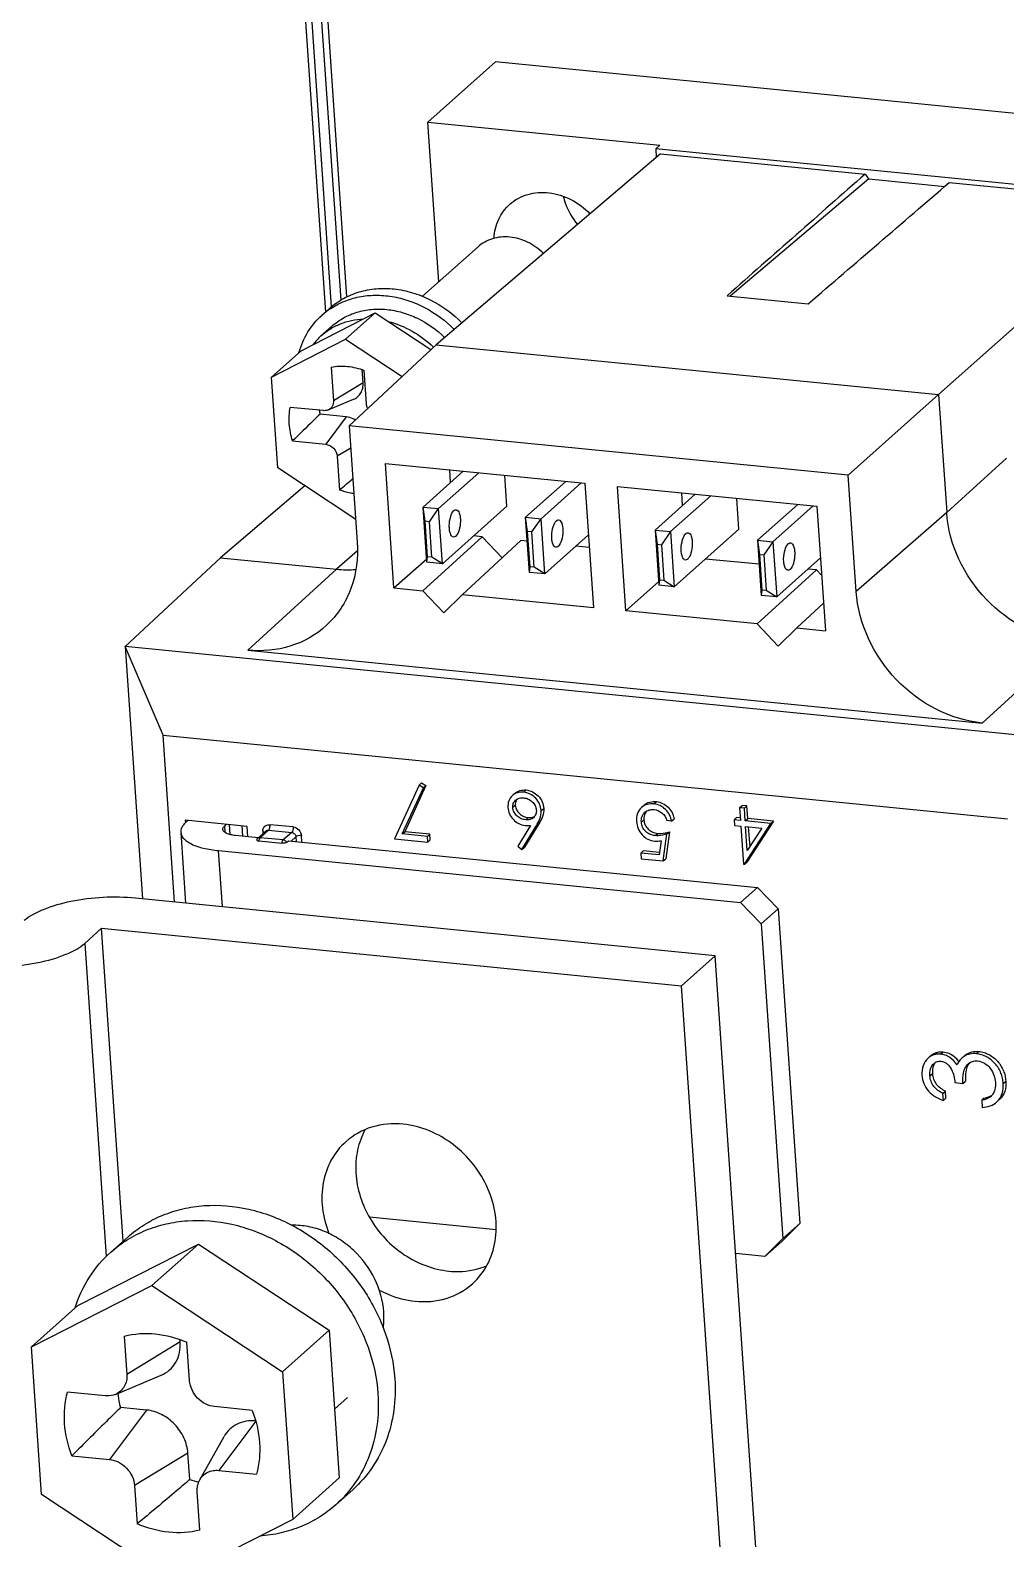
# Model space of a CAD drawing. Extents: x -425 to 6552, y -3049 to 3105.
# Drawn here: x -23.04 to -3.31, y -1747.84 to -1717.34 of the extents above; entities that cross this region are included whole.
import ezdxf

# ---------------------------------------------------------------- set-up
doc = ezdxf.new("R2010")
doc.units = 0
doc.layers.get('0').update_dxf_attribs({"linetype": 'CONTINUOUS'})

msp = doc.modelspace()

# ---------------------------------------------------------------- linework, layer by layer
at = {"color": 7, "linetype": 'CONTINUOUS'}
for p, q in [((-19.253, -1691.23), (-17.067, -1723.039)), ((-19.125, -1691.291), (-16.95, -1722.936)), ((-18.898, -1691.688), (-16.76, -1722.799)), ((-18.77, -1691.749), (-16.641, -1722.734)), ((-13.628, -1717.982), (-14.995, -1719.2)), ((5.919, -1719.92), (-13.628, -1717.982)), ((-14.995, -1719.2), (-10.304, -1719.665)), ((-14.773, -1722.426), (-14.995, -1719.2)), ((-10.304, -1719.665), (-10.389, -1719.741)), ((-10.294, -1719.84), (-14.831, -1723.701)), ((-0.225, -1720.749), (-10.389, -1719.741)), ((-10.389, -1719.741), (-10.377, -1719.911)), ((-10.294, -1719.84), (-6.152, -1720.251)), ((-6.077, -1720.348), (-4.543, -1720.5)), ((-4.449, -1720.42), (-0.307, -1720.83)), ((-0.307, -1720.83), (-4.666, -1724.708)), ((-15.105, -1722.721), (-13.982, -1721.721)), ((-8.944, -1722.709), (-7.302, -1722.872)), ((-17.563, -1723.821), (-16.062, -1723.058)), ((-17.136, -1723.101), (-16.983, -1722.964)), ((-16.66, -1723.591), (-16.062, -1723.058)), ((-16.062, -1723.058), (-14.937, -1723.8)), ((-17.159, -1723.522), (-16.937, -1723.324)), ((-18.161, -1724.354), (-16.66, -1723.591)), ((-16.66, -1723.591), (-15.519, -1724.344)), ((-14.831, -1723.701), (-16.586, -1725.34)), ((-14.831, -1723.701), (-4.666, -1724.708)), ((-18.161, -1724.354), (-17.563, -1723.821)), ((-16.954, -1724.151), (-16.907, -1724.832)), ((-16.307, -1724.468), (-16.326, -1724.203)), ((-16.238, -1724.898), (-16.285, -1724.218)), ((-18.035, -1726.19), (-18.161, -1724.354)), ((-16.307, -1724.468), (-16.907, -1724.832)), ((-17.015, -1725.019), (-16.5, -1724.803)), ((-6.493, -1726.34), (-4.666, -1724.708)), ((-4.666, -1724.708), (-4.502, -1727.094)), ((-17.11, -1725.032), (-17.779, -1724.966)), ((-16.648, -1725.156), (-17.178, -1725.104)), ((-16.648, -1725.156), (-17.063, -1725.712)), ((-6.493, -1726.34), (-16.586, -1725.34)), ((-16.586, -1725.34), (-16.425, -1727.689)), ((-17.733, -1725.646), (-17.063, -1725.712)), ((-16.555, -1725.79), (-16.83, -1725.956)), ((-16.83, -1725.956), (-16.783, -1726.637)), ((-15.855, -1726.102), (-11.82, -1726.502)), ((-15.682, -1728.616), (-15.855, -1726.102)), ((-3.294, -1725.992), (-4.502, -1727.094)), ((-16.456, -1727.232), (-18.035, -1726.19)), ((-15.093, -1726.983), (-14.28, -1726.258)), ((-14.78, -1727.014), (-13.967, -1726.289)), ((-14.536, -1726.487), (-14.554, -1726.231)), ((-13.397, -1726.962), (-13.439, -1726.342)), ((-6.332, -1728.689), (-6.493, -1726.34)), ((-17.485, -1726.553), (-19.194, -1728.007)), ((-13.021, -1727.189), (-12.208, -1726.464)), ((-12.708, -1727.22), (-11.895, -1726.495)), ((-11.82, -1726.502), (-11.647, -1729.016)), ((-11.164, -1726.567), (-7.129, -1726.967)), ((-10.991, -1729.081), (-11.164, -1726.567)), ((-9.588, -1726.723), (-10.402, -1727.448)), ((-9.276, -1726.754), (-10.089, -1727.479)), ((-9.845, -1726.952), (-9.862, -1726.696)), ((-15.093, -1726.983), (-14.78, -1727.014)), ((-15.016, -1728.096), (-15.093, -1726.983)), ((-15.052, -1727.269), (-15.093, -1726.983)), ((-14.965, -1727.278), (-14.78, -1727.014)), ((-14.704, -1728.127), (-14.78, -1727.014)), ((-13.397, -1726.962), (-14.704, -1728.127)), ((-8.705, -1727.427), (-8.748, -1726.807)), ((-7.516, -1726.929), (-8.33, -1727.654)), ((-7.204, -1726.96), (-8.017, -1727.685)), ((-7.129, -1726.967), (-6.956, -1729.481)), ((-14.965, -1727.278), (-15.052, -1727.269)), ((-15.003, -1727.985), (-15.052, -1727.269)), ((-14.915, -1727.994), (-14.965, -1727.278)), ((-13.021, -1727.189), (-12.708, -1727.22)), ((-12.944, -1728.302), (-13.021, -1727.189)), ((-12.98, -1727.475), (-13.021, -1727.189)), ((-12.893, -1727.483), (-12.708, -1727.22)), ((-12.632, -1728.333), (-12.708, -1727.22)), ((-4.502, -1727.094), (-6.332, -1728.689)), ((-13.898, -1727.584), (-15.102, -1728.673)), ((-14.3, -1728.753), (-13.116, -1727.661)), ((-13.898, -1727.584), (-14.074, -1727.566)), ((-13.898, -1727.584), (-13.491, -1728.008)), ((-12.987, -1727.674), (-13.116, -1727.661)), ((-12.893, -1727.483), (-12.98, -1727.475)), ((-12.931, -1728.19), (-12.98, -1727.475)), ((-12.844, -1728.199), (-12.893, -1727.483)), ((-11.748, -1727.545), (-12.632, -1728.333)), ((-10.402, -1727.448), (-10.089, -1727.479)), ((-10.402, -1727.448), (-10.325, -1728.561)), ((-10.402, -1727.448), (-10.36, -1727.734)), ((-10.089, -1727.479), (-10.273, -1727.743)), ((-10.089, -1727.479), (-10.012, -1728.592)), ((-10.012, -1728.592), (-8.705, -1727.427)), ((-8.33, -1727.654), (-8.017, -1727.685)), ((-8.33, -1727.654), (-8.253, -1728.767)), ((-8.33, -1727.654), (-8.288, -1727.94)), ((-16.419, -1727.866), (-16.848, -1728.239)), ((-11.731, -1727.799), (-12.002, -1727.772)), ((-10.36, -1727.734), (-10.273, -1727.743)), ((-10.36, -1727.734), (-10.311, -1728.45)), ((-10.273, -1727.743), (-10.224, -1728.459)), ((-8.288, -1727.94), (-8.201, -1727.948)), ((-8.288, -1727.94), (-8.239, -1728.655)), ((-8.017, -1727.685), (-8.201, -1727.948)), ((-8.201, -1727.948), (-8.152, -1728.664)), ((-8.017, -1727.685), (-7.94, -1728.798)), ((-19.194, -1728.007), (-21.117, -1729.802)), ((-19.194, -1728.007), (-16.848, -1728.239)), ((-16.848, -1728.239), (-18.64, -1729.875)), ((-15.682, -1728.616), (-15.021, -1728.025)), ((-15.016, -1728.096), (-15.003, -1727.985)), ((-14.704, -1728.127), (-15.016, -1728.096)), ((-14.915, -1727.994), (-15.003, -1727.985)), ((-14.704, -1728.127), (-14.915, -1727.994)), ((-12.944, -1728.302), (-12.931, -1728.19)), ((-12.844, -1728.199), (-12.931, -1728.19)), ((-12.632, -1728.333), (-12.844, -1728.199)), ((-8.296, -1728.139), (-9.383, -1728.032)), ((-7.134, -1728.254), (-8.338, -1729.344)), ((-7.94, -1728.798), (-7.057, -1728.01)), ((-7.134, -1728.254), (-7.311, -1728.237)), ((-7.134, -1728.254), (-7.033, -1728.36)), ((-12.632, -1728.333), (-12.944, -1728.302)), ((-10.33, -1728.49), (-10.991, -1729.081)), ((-10.311, -1728.45), (-10.325, -1728.561)), ((-10.012, -1728.592), (-10.325, -1728.561)), ((-10.311, -1728.45), (-10.224, -1728.459)), ((-10.224, -1728.459), (-10.012, -1728.592)), ((-15.682, -1728.616), (-15.102, -1728.673)), ((-14.673, -1729.121), (-15.102, -1728.673)), ((-14.3, -1728.753), (-14.673, -1729.121)), ((-11.647, -1729.016), (-14.3, -1728.753)), ((-8.239, -1728.655), (-8.253, -1728.767)), ((-7.94, -1728.798), (-8.253, -1728.767)), ((-8.239, -1728.655), (-8.152, -1728.664)), ((-8.152, -1728.664), (-7.94, -1728.798)), ((-8.338, -1729.344), (-10.991, -1729.081)), ((-7.537, -1729.423), (-6.994, -1728.923)), ((-7.909, -1729.791), (-8.338, -1729.344)), ((-7.537, -1729.423), (-7.909, -1729.791)), ((-7.537, -1729.423), (-6.956, -1729.481)), ((-1.648, -1731.732), (-21.117, -1729.802)), ((-20.352, -1731.591), (-21.117, -1729.802)), ((-21.117, -1729.802), (-20.766, -1734.902)), ((-3.784, -1731.347), (-1.993, -1729.712)), ((-18.64, -1729.875), (-3.784, -1731.347)), ((-20.352, -1731.591), (-3.271, -1733.284)), ((-20.12, -1734.966), (-20.352, -1731.591)), ((-15.176, -1732.603), (-15.673, -1733.688)), ((-15.514, -1733.59), (-15.088, -1732.659)), ((-15.036, -1732.613), (-15.463, -1733.545)), ((-15.176, -1732.603), (-15.124, -1732.558)), ((-15.088, -1732.659), (-15.176, -1732.603)), ((-15.124, -1732.558), (-15.036, -1732.613)), ((-15.088, -1732.659), (-15.036, -1732.613)), ((-13.059, -1732.747), (-13.008, -1732.701)), ((-13.229, -1733.012), (-13.28, -1733.058)), ((-12.704, -1733.119), (-12.653, -1733.073)), ((-10.423, -1732.983), (-10.371, -1732.937)), ((-8.693, -1733.059), (-8.642, -1733.013)), ((-8.595, -1733.069), (-8.693, -1733.059)), ((-8.693, -1733.059), (-8.676, -1733.316)), ((-8.544, -1733.023), (-8.642, -1733.013)), ((-8.595, -1733.069), (-8.544, -1733.023)), ((-8.578, -1733.326), (-8.595, -1733.069)), ((-8.526, -1733.28), (-8.544, -1733.023)), ((-18.654, -1733.436), (-19.905, -1733.312)), ((-19.905, -1733.312), (-19.901, -1733.366)), ((-19.849, -1733.317), (-19.889, -1733.354)), ((-19.107, -1733.431), (-19.067, -1733.395)), ((-19.098, -1733.561), (-19.107, -1733.431)), ((-19.018, -1733.4), (-19.004, -1733.601)), ((-18.758, -1733.426), (-18.744, -1733.636)), ((-18.64, -1733.647), (-18.654, -1733.436)), ((-17.721, -1733.449), (-18.19, -1733.403)), ((-12.918, -1733.417), (-13.176, -1733.838)), ((-13.096, -1733.906), (-12.804, -1733.43)), ((-12.753, -1733.384), (-13.045, -1733.86)), ((-12.966, -1733.258), (-13.018, -1733.304)), ((-12.804, -1733.43), (-12.753, -1733.384)), ((-10.679, -1733.352), (-10.628, -1733.306)), ((-10.067, -1733.33), (-10.165, -1733.321)), ((-10.067, -1733.33), (-10.016, -1733.285)), ((-8.751, -1733.258), (-8.802, -1733.303)), ((-8.676, -1733.316), (-8.802, -1733.303)), ((-8.802, -1733.303), (-8.794, -1733.417)), ((-8.794, -1733.417), (-8.668, -1733.43)), ((-8.679, -1733.265), (-8.751, -1733.258)), ((-8.668, -1733.43), (-8.615, -1734.201)), ((-8.595, -1734.203), (-8.058, -1733.377)), ((-8.578, -1733.326), (-8.526, -1733.28)), ((-8.058, -1733.377), (-8.578, -1733.326)), ((-8.57, -1733.44), (-8.243, -1733.472)), ((-8.536, -1733.923), (-8.57, -1733.44)), ((-8.007, -1733.331), (-8.544, -1734.157)), ((-8.007, -1733.331), (-8.526, -1733.28)), ((-8.515, -1733.445), (-8.487, -1733.847)), ((-8.058, -1733.377), (-8.007, -1733.331)), ((-19.996, -1733.558), (-19.897, -1734.989)), ((-18.421, -1733.668), (-18.887, -1733.622)), ((-18.442, -1733.681), (-18.271, -1733.529)), ((-18.417, -1733.731), (-17.948, -1733.778)), ((-18.39, -1733.665), (-18.219, -1733.513)), ((-17.921, -1733.712), (-18.39, -1733.665)), ((-18.336, -1733.546), (-18.333, -1733.584)), ((-18.219, -1733.513), (-17.75, -1733.559)), ((-17.75, -1733.559), (-17.921, -1733.712)), ((-17.85, -1733.758), (-17.817, -1733.728)), ((-17.817, -1733.728), (-8.331, -1734.669)), ((-17.764, -1733.733), (-17.666, -1733.647)), ((-17.666, -1733.647), (-17.66, -1733.744)), ((-17.545, -1733.755), (-17.554, -1733.624)), ((-15.673, -1733.688), (-14.999, -1733.755)), ((-15.514, -1733.59), (-15.463, -1733.545)), ((-15.007, -1733.641), (-15.514, -1733.59)), ((-14.956, -1733.595), (-15.463, -1733.545)), ((-15.007, -1733.641), (-14.956, -1733.595)), ((-14.999, -1733.755), (-15.007, -1733.641)), ((-14.948, -1733.709), (-14.999, -1733.755)), ((-14.948, -1733.709), (-14.956, -1733.595)), ((-10.398, -1733.623), (-10.347, -1733.578)), ((-10.28, -1733.727), (-10.319, -1734.014)), ((-10.235, -1734.136), (-10.161, -1733.59)), ((-10.109, -1733.545), (-10.183, -1734.09)), ((-10.161, -1733.59), (-10.109, -1733.545)), ((-8.243, -1733.472), (-8.536, -1733.923)), ((-19.229, -1733.927), (-8.673, -1734.973)), ((-19.151, -1735.063), (-19.229, -1733.927)), ((-13.176, -1733.838), (-13.096, -1733.906)), ((-13.096, -1733.906), (-13.045, -1733.86)), ((-10.692, -1733.977), (-10.64, -1733.931)), ((-10.319, -1734.014), (-10.692, -1733.977)), ((-10.692, -1733.977), (-10.684, -1734.091)), ((-10.314, -1733.964), (-10.64, -1733.931)), ((-10.684, -1734.091), (-10.235, -1734.136)), ((-10.235, -1734.136), (-10.183, -1734.09)), ((-8.615, -1734.201), (-8.595, -1734.203)), ((-8.595, -1734.203), (-8.544, -1734.157)), ((-8.673, -1734.973), (-8.331, -1734.669)), ((-8.331, -1734.669), (-7.913, -1735.105)), ((-9.184, -1736.051), (-20.912, -1734.888)), ((-8.255, -1735.41), (-8.673, -1734.973)), ((-7.913, -1735.105), (-8.255, -1735.41)), ((-7.913, -1735.105), (-7.476, -1741.466)), ((-21.937, -1735.802), (-21.596, -1735.497)), ((-21.596, -1735.497), (-9.868, -1736.66)), ((-21.161, -1741.822), (-21.596, -1735.497)), ((-8.255, -1735.41), (-7.817, -1741.771)), ((-21.937, -1735.802), (-21.502, -1742.132)), ((-9.868, -1736.66), (-9.184, -1736.051)), ((-7.518, -1760.303), (-9.184, -1736.051)), ((-8.201, -1760.912), (-9.868, -1736.66)), ((-4.628, -1738.041), (-4.576, -1737.995)), ((-3.9, -1738.032), (-3.849, -1737.987)), ((-4.152, -1738.082), (-4.12, -1738.054)), ((-4.842, -1738.479), (-4.791, -1738.434)), ((-4.335, -1738.617), (-4.174, -1738.633)), ((-4.174, -1738.633), (-4.123, -1738.587)), ((-3.358, -1738.632), (-3.307, -1738.587)), ((-4.578, -1738.836), (-4.527, -1738.79)), ((-4.569, -1738.978), (-4.578, -1738.836)), ((-4.517, -1738.933), (-4.569, -1738.978)), ((-4.517, -1738.933), (-4.527, -1738.79)), ((-3.741, -1738.929), (-3.792, -1738.974)), ((-3.792, -1738.974), (-3.782, -1739.117)), ((-13.615, -1741.591), (-16.18, -1741.337)), ((-7.476, -1741.466), (-7.839, -1741.825)), ((-7.817, -1741.771), (-7.476, -1741.466)), ((-22.077, -1743.12), (-19.639, -1741.88)), ((-21.411, -1742.044), (-21.069, -1741.74)), ((-20.578, -1742.717), (-19.639, -1741.88)), ((-19.639, -1741.88), (-16.995, -1743.624)), ((-8.181, -1742.13), (-7.817, -1741.771)), ((-7.839, -1741.825), (-8.181, -1742.13)), ((-8.181, -1742.13), (-8.77, -1742.071)), ((-23.017, -1743.957), (-20.578, -1742.717)), ((-20.578, -1742.717), (-17.935, -1744.461)), ((-23.017, -1743.957), (-22.077, -1743.12)), ((-21.138, -1743.74), (-21.085, -1744.514)), ((-20.006, -1743.859), (-20.009, -1743.811)), ((-17.935, -1744.461), (-16.995, -1743.624)), ((-16.995, -1743.624), (-16.79, -1746.608)), ((-22.812, -1746.942), (-23.017, -1743.957)), ((-20.006, -1743.859), (-21.085, -1744.514)), ((-19.817, -1744.64), (-19.87, -1743.866)), ((-21.317, -1744.918), (-20.391, -1744.529)), ((-17.935, -1744.461), (-17.73, -1747.445)), ((-21.523, -1744.947), (-22.285, -1744.871)), ((-16.886, -1745.216), (-16.623, -1744.982)), ((-20.688, -1745.236), (-21.435, -1746.237)), ((-20.688, -1745.236), (-21.212, -1745.184)), ((-18.551, -1745.242), (-19.312, -1745.166)), ((-18.479, -1745.458), (-19.223, -1746.456)), ((-19.61, -1746.646), (-19.118, -1745.771)), ((-22.196, -1746.161), (-21.435, -1746.237)), ((-19.851, -1746.109), (-20.93, -1746.763)), ((-19.815, -1746.641), (-19.851, -1746.109)), ((-19.223, -1746.456), (-18.462, -1746.531)), ((-20.93, -1746.763), (-20.877, -1747.537)), ((-17.73, -1747.445), (-16.79, -1746.608)), ((-16.859, -1747.15), (-16.517, -1746.846)), ((-20.168, -1748.685), (-22.812, -1746.942)), ((-19.609, -1747.663), (-19.662, -1746.889)), ((-17.73, -1747.445), (-20.168, -1748.685))]:
    msp.add_line(p, q, dxfattribs=at)
msp.add_lwpolyline([(-18.442, -1733.681), (-18.445, -1733.685), (-18.449, -1733.689), (-18.453, -1733.693), (-18.456, -1733.698), (-18.459, -1733.703), (-18.46, -1733.704)], dxfattribs=at)
for centre, radius, start, end in [((1009.934, -2928.539), 1578.608, 130.061669, 130.194984), ((-5.058, -1719.486), 1.335, 214.9663, 220.224), ((-16.118, -1724.243), 1.53, 124.0337, 131.7062), ((-16.281, -1724.506), 1.319, 131.7329, 142.2893), ((-15.993, -1724.852), 1.212, 188.1968, 192.017), ((-47.528, -1690.147), 47.715, 310.1168, 310.5424), ((-16.623, -1725.987), 2.263, 264.2838, 274.3577), ((-12.97, -1732.59), 0.828, 265.8272, 273.6281), ((-18.21, -1733.762), 0.209, 168.9181, 171.6073), ((-18.174, -1733.536), 0.162, 176.2943, 183.8502), ((-4.683, -1738.489), 0.52, 42.4579, 47.5434), ((-4.676, -1738.483), 0.511, 37.2232, 42.4588), ((-4.86, -1738.622), 0.74, 35.6785, 37.1724), ((-19.302, -1744.918), 1.798, 253.4406, 259.5044)]:
    msp.add_arc(centre, radius, start, end, dxfattribs=at)
for points in [[(-6.152, -1720.251), (-7.083, -1721.07), (-8.014, -1721.89), (-8.944, -1722.709)], [(-7.302, -1722.872), (-6.351, -1722.055), (-5.4, -1721.237), (-4.449, -1720.42)], [(-13.226, -1732.958), (-13.229, -1732.976), (-13.229, -1732.994), (-13.229, -1733.012)], [(-13.194, -1732.889), (-13.209, -1732.909), (-13.221, -1732.933), (-13.226, -1732.958)], [(-10.578, -1733.132), (-10.596, -1733.153), (-10.609, -1733.179), (-10.617, -1733.205)], [(-10.617, -1733.205), (-10.627, -1733.237), (-10.629, -1733.272), (-10.628, -1733.306)], [(-18.39, -1733.665), (-18.408, -1733.663), (-18.428, -1733.669), (-18.441, -1733.681)], [(-18.336, -1733.525), (-18.335, -1733.512), (-18.333, -1733.499), (-18.328, -1733.487)], [(-18.271, -1733.529), (-18.263, -1733.522), (-18.255, -1733.518), (-18.245, -1733.515)], [(-18.245, -1733.515), (-18.237, -1733.513), (-18.228, -1733.512), (-18.219, -1733.513)], [(-17.869, -1733.735), (-17.883, -1733.723), (-17.902, -1733.714), (-17.921, -1733.712)], [(-17.85, -1733.758), (-17.856, -1733.75), (-17.862, -1733.742), (-17.869, -1733.735)], [(-10.408, -1733.736), (-10.365, -1733.739), (-10.322, -1733.735), (-10.28, -1733.727)], [(-4.769, -1738.273), (-4.79, -1738.323), (-4.793, -1738.38), (-4.791, -1738.434)], [(-4.732, -1738.209), (-4.747, -1738.228), (-4.76, -1738.25), (-4.769, -1738.273)], [(-4.205, -1738.126), (-4.244, -1738.162), (-4.273, -1738.21), (-4.293, -1738.259)], [(-4.172, -1738.1), (-4.183, -1738.108), (-4.194, -1738.117), (-4.205, -1738.126)], [(-4.15, -1738.086), (-4.158, -1738.09), (-4.165, -1738.095), (-4.172, -1738.1)], [(-4.154, -1738.081), (-4.143, -1738.071), (-4.132, -1738.063), (-4.12, -1738.054)], [(-4.043, -1738.217), (-4.063, -1738.239), (-4.078, -1738.266), (-4.089, -1738.293)], [(-3.606, -1738.894), (-3.657, -1738.939), (-3.726, -1738.96), (-3.792, -1738.974)], [(-3.741, -1738.929), (-3.686, -1738.917), (-3.63, -1738.902), (-3.584, -1738.87)], [(-3.585, -1738.871), (-3.592, -1738.879), (-3.599, -1738.887), (-3.606, -1738.894)]]:
    msp.add_open_spline(points, degree=3, dxfattribs=at)
for points, knots in [([(-13.339, -1720.861), (-13.236, -1720.769), (-12.978, -1720.629), (-12.532, -1720.601), (-12.086, -1720.744), (-11.83, -1720.937), (-11.718, -1721.052)], [0, 0, 0, 0, 0.230785, 0.473003, 0.730878, 1, 1, 1, 1]), ([(-13.659, -1721.548), (-13.651, -1721.417), (-13.59, -1721.159), (-13.433, -1720.945), (-13.339, -1720.861)], [0, 0, 0, 0, 0.510559, 1, 1, 1, 1]), ([(-12.258, -1720.697), (-12.246, -1720.749), (-12.183, -1720.953), (-12.074, -1721.143), (-11.972, -1721.268)], [0, 0, 0, 0, 0.246399, 1, 1, 1, 1]), ([(-12.659, -1721.853), (-12.753, -1721.762), (-12.965, -1721.611), (-13.328, -1721.503), (-13.635, -1721.528), (-13.848, -1721.618), (-13.941, -1721.683), (-13.982, -1721.721)], [0, 0, 0, 0, 0.268711, 0.525892, 0.767755, 0.884647, 1, 1, 1, 1]), ([(-16.983, -1722.964), (-16.898, -1722.888), (-16.71, -1722.755), (-16.389, -1722.621), (-16.038, -1722.556), (-15.672, -1722.562), (-15.302, -1722.639), (-14.819, -1722.832), (-14.495, -1723.069), (-14.308, -1723.256)], [0, 0, 0, 0, 0.114985, 0.231542, 0.350966, 0.474081, 0.601145, 0.731865, 1, 1, 1, 1]), ([(-16.975, -1722.975), (-16.887, -1722.916), (-16.699, -1722.815), (-16.388, -1722.722), (-16.057, -1722.689), (-15.717, -1722.716), (-15.377, -1722.803), (-14.935, -1722.995), (-14.638, -1723.217), (-14.465, -1723.39)], [0, 0, 0, 0, 0.114919, 0.231952, 0.352018, 0.475621, 0.602819, 0.733253, 1, 1, 1, 1]), ([(-16.937, -1723.324), (-16.865, -1723.26), (-16.706, -1723.147), (-16.433, -1723.032), (-16.135, -1722.975), (-15.824, -1722.978), (-15.509, -1723.04), (-15.097, -1723.199), (-14.819, -1723.398), (-14.659, -1723.554)], [0, 0, 0, 0, 0.115088, 0.231716, 0.35116, 0.47424, 0.601231, 0.73187, 1, 1, 1, 1]), ([(-17.604, -1723.858), (-17.563, -1723.712), (-17.442, -1723.433), (-17.247, -1723.199), (-17.136, -1723.101)], [0, 0, 0, 0, 0.505619, 1, 1, 1, 1]), ([(-17.159, -1723.522), (-17.102, -1723.471), (-16.977, -1723.378), (-16.768, -1723.273), (-16.54, -1723.204), (-16.381, -1723.183), (-16.301, -1723.179)], [0, 0, 0, 0, 0.245047, 0.492212, 0.743378, 1, 1, 1, 1]), ([(-15.805, -1723.228), (-15.634, -1723.27), (-15.3, -1723.406), (-15.013, -1723.624), (-14.883, -1723.75)], [0, 0, 0, 0, 0.492375, 1, 1, 1, 1]), ([(-16.954, -1724.151), (-16.845, -1724.131), (-16.616, -1724.124), (-16.393, -1724.177), (-16.285, -1724.218)], [0, 0, 0, 0, 0.488849, 1, 1, 1, 1]), ([(-16.5, -1724.803), (-16.469, -1724.79), (-16.411, -1724.754), (-16.347, -1724.674), (-16.309, -1724.575), (-16.305, -1724.504), (-16.307, -1724.468)], [0, 0, 0, 0, 0.243853, 0.487591, 0.738127, 1, 1, 1, 1]), ([(-16.907, -1724.832), (-16.904, -1724.871), (-16.916, -1724.932), (-16.965, -1724.991), (-16.997, -1725.012), (-17.015, -1725.019)], [0, 0, 0, 0, 0.509672, 0.754788, 1, 1, 1, 1]), ([(-16.213, -1724.991), (-16.216, -1724.984), (-16.229, -1724.954), (-16.237, -1724.922), (-16.238, -1724.898)], [0, 0, 0, 0, 0.255639, 1, 1, 1, 1]), ([(-17.733, -1725.646), (-17.769, -1725.535), (-17.816, -1725.308), (-17.802, -1725.076), (-17.779, -1724.966)], [0, 0, 0, 0, 0.510847, 1, 1, 1, 1]), ([(-17.178, -1725.104), (-17.225, -1725.149), (-17.411, -1725.328), (-17.595, -1725.51), (-17.733, -1725.646)], [0, 0, 0, 0, 0.251132, 1, 1, 1, 1]), ([(-17.015, -1725.019), (-17.022, -1725.022), (-17.053, -1725.033), (-17.086, -1725.035), (-17.11, -1725.032)], [0, 0, 0, 0, 0.24455, 1, 1, 1, 1]), ([(-16.46, -1725.222), (-16.475, -1725.213), (-16.533, -1725.181), (-16.599, -1725.161), (-16.648, -1725.156)], [0, 0, 0, 0, 0.257082, 1, 1, 1, 1]), ([(-17.063, -1725.712), (-17.004, -1725.718), (-16.889, -1725.779), (-16.834, -1725.897), (-16.83, -1725.956)], [0, 0, 0, 0, 0.497737, 1, 1, 1, 1]), ([(-16.492, -1726.71), (-16.516, -1726.707), (-16.615, -1726.691), (-16.712, -1726.663), (-16.783, -1726.637)], [0, 0, 0, 0, 0.246746, 1, 1, 1, 1]), ([(-14.479, -1727.588), (-14.51, -1727.585), (-14.546, -1727.523), (-14.561, -1727.443), (-14.567, -1727.324), (-14.547, -1727.19), (-14.503, -1727.084), (-14.469, -1727.053)], [0, 0, 0, 0, 0.160755, 0.290761, 0.444274, 0.762763, 1, 1, 1, 1]), ([(-14.469, -1727.053), (-14.466, -1727.05), (-14.453, -1727.04), (-14.436, -1727.034), (-14.424, -1727.035)], [0, 0, 0, 0, 0.287309, 1, 1, 1, 1]), ([(-14.424, -1727.035), (-14.393, -1727.038), (-14.357, -1727.101), (-14.342, -1727.181), (-14.335, -1727.3), (-14.356, -1727.434), (-14.399, -1727.54), (-14.434, -1727.57)], [0, 0, 0, 0, 0.160755, 0.290761, 0.444274, 0.762763, 1, 1, 1, 1]), ([(-12.407, -1727.794), (-12.438, -1727.791), (-12.474, -1727.728), (-12.489, -1727.648), (-12.495, -1727.529), (-12.475, -1727.395), (-12.431, -1727.289), (-12.397, -1727.259)], [0, 0, 0, 0, 0.160755, 0.290761, 0.444274, 0.762763, 1, 1, 1, 1]), ([(-12.397, -1727.259), (-12.394, -1727.256), (-12.381, -1727.246), (-12.364, -1727.24), (-12.352, -1727.241)], [0, 0, 0, 0, 0.287309, 1, 1, 1, 1]), ([(-12.352, -1727.241), (-12.321, -1727.244), (-12.285, -1727.306), (-12.27, -1727.387), (-12.263, -1727.505), (-12.284, -1727.639), (-12.327, -1727.745), (-12.362, -1727.776)], [0, 0, 0, 0, 0.160755, 0.290761, 0.444274, 0.762763, 1, 1, 1, 1]), ([(-1.993, -1729.712), (-2.627, -1729.649), (-3.864, -1728.997), (-4.458, -1727.736), (-4.502, -1727.094)], [0, 0, 0, 0, 0.497737, 1, 1, 1, 1]), ([(-14.434, -1727.57), (-14.437, -1727.573), (-14.45, -1727.584), (-14.467, -1727.59), (-14.479, -1727.588)], [0, 0, 0, 0, 0.287309, 1, 1, 1, 1]), ([(-9.788, -1728.053), (-9.818, -1728.05), (-9.854, -1727.988), (-9.87, -1727.908), (-9.876, -1727.789), (-9.855, -1727.655), (-9.812, -1727.549), (-9.778, -1727.519)], [0, 0, 0, 0, 0.160755, 0.290761, 0.444274, 0.762763, 1, 1, 1, 1]), ([(-9.778, -1727.519), (-9.774, -1727.515), (-9.761, -1727.505), (-9.744, -1727.499), (-9.733, -1727.5)], [0, 0, 0, 0, 0.287309, 1, 1, 1, 1]), ([(-9.733, -1727.5), (-9.702, -1727.503), (-9.666, -1727.566), (-9.65, -1727.646), (-9.644, -1727.765), (-9.665, -1727.899), (-9.708, -1728.005), (-9.742, -1728.035)], [0, 0, 0, 0, 0.160755, 0.290761, 0.444274, 0.762763, 1, 1, 1, 1]), ([(-16.425, -1727.689), (-16.403, -1728.004), (-16.478, -1728.636), (-16.831, -1729.173), (-17.051, -1729.376)], [0, 0, 0, 0, 0.513788, 1, 1, 1, 1]), ([(-12.362, -1727.776), (-12.365, -1727.779), (-12.378, -1727.789), (-12.395, -1727.795), (-12.407, -1727.794)], [0, 0, 0, 0, 0.287309, 1, 1, 1, 1]), ([(-7.716, -1728.259), (-7.746, -1728.256), (-7.782, -1728.193), (-7.798, -1728.113), (-7.804, -1727.995), (-7.783, -1727.86), (-7.74, -1727.754), (-7.706, -1727.724)], [0, 0, 0, 0, 0.160755, 0.290761, 0.444274, 0.762763, 1, 1, 1, 1]), ([(-7.706, -1727.724), (-7.702, -1727.721), (-7.689, -1727.711), (-7.672, -1727.705), (-7.661, -1727.706)], [0, 0, 0, 0, 0.287309, 1, 1, 1, 1]), ([(-7.661, -1727.706), (-7.63, -1727.709), (-7.594, -1727.771), (-7.578, -1727.852), (-7.572, -1727.97), (-7.593, -1728.104), (-7.636, -1728.21), (-7.67, -1728.241)], [0, 0, 0, 0, 0.160755, 0.290761, 0.444274, 0.762763, 1, 1, 1, 1]), ([(-9.742, -1728.035), (-9.746, -1728.039), (-9.759, -1728.049), (-9.776, -1728.055), (-9.788, -1728.053)], [0, 0, 0, 0, 0.287309, 1, 1, 1, 1]), ([(-7.67, -1728.241), (-7.674, -1728.244), (-7.687, -1728.254), (-7.704, -1728.26), (-7.716, -1728.259)], [0, 0, 0, 0, 0.287309, 1, 1, 1, 1]), ([(-3.784, -1731.347), (-4.428, -1731.284), (-5.684, -1730.621), (-6.287, -1729.341), (-6.332, -1728.689)], [0, 0, 0, 0, 0.497737, 1, 1, 1, 1]), ([(-17.051, -1729.376), (-17.255, -1729.564), (-17.767, -1729.855), (-18.35, -1729.903), (-18.64, -1729.875)], [0, 0, 0, 0, 0.48834, 1, 1, 1, 1]), ([(-13.292, -1732.816), (-13.323, -1732.844), (-13.373, -1732.921), (-13.379, -1733.01), (-13.378, -1733.054)], [0, 0, 0, 0, 0.485406, 1, 1, 1, 1]), ([(-13.059, -1732.747), (-13.101, -1732.744), (-13.186, -1732.748), (-13.262, -1732.79), (-13.292, -1732.816)], [0, 0, 0, 0, 0.511655, 1, 1, 1, 1]), ([(-13.241, -1732.771), (-13.21, -1732.744), (-13.135, -1732.703), (-13.05, -1732.699), (-13.008, -1732.701)], [0, 0, 0, 0, 0.488345, 1, 1, 1, 1]), ([(-12.704, -1733.119), (-12.709, -1733.073), (-12.731, -1732.981), (-12.81, -1732.863), (-12.924, -1732.777), (-13.015, -1732.753), (-13.059, -1732.747)], [0, 0, 0, 0, 0.24644, 0.502181, 0.756669, 1, 1, 1, 1]), ([(-13.008, -1732.701), (-12.963, -1732.707), (-12.873, -1732.732), (-12.759, -1732.817), (-12.679, -1732.936), (-12.657, -1733.028), (-12.653, -1733.073)], [0, 0, 0, 0, 0.243331, 0.497819, 0.75356, 1, 1, 1, 1]), ([(-13.378, -1733.054), (-13.374, -1733.098), (-13.354, -1733.189), (-13.272, -1733.302), (-13.163, -1733.387), (-13.074, -1733.411), (-13.03, -1733.416)], [0, 0, 0, 0, 0.246286, 0.502116, 0.756787, 1, 1, 1, 1]), ([(-13.28, -1733.058), (-13.281, -1733.03), (-13.276, -1732.974), (-13.243, -1732.928), (-13.223, -1732.91)], [0, 0, 0, 0, 0.513865, 1, 1, 1, 1]), ([(-13.018, -1733.304), (-13.049, -1733.3), (-13.112, -1733.286), (-13.194, -1733.23), (-13.259, -1733.154), (-13.277, -1733.089), (-13.28, -1733.058)], [0, 0, 0, 0, 0.242709, 0.496321, 0.752913, 1, 1, 1, 1]), ([(-13.229, -1733.012), (-13.226, -1733.044), (-13.208, -1733.109), (-13.143, -1733.185), (-13.061, -1733.24), (-12.997, -1733.254), (-12.966, -1733.258)], [0, 0, 0, 0, 0.247087, 0.503679, 0.757291, 1, 1, 1, 1]), ([(-13.223, -1732.91), (-13.202, -1732.891), (-13.148, -1732.86), (-13.087, -1732.859), (-13.057, -1732.861)], [0, 0, 0, 0, 0.48766, 1, 1, 1, 1]), ([(-13.057, -1732.861), (-13.026, -1732.865), (-12.964, -1732.879), (-12.884, -1732.935), (-12.822, -1733.01), (-12.806, -1733.074), (-12.803, -1733.105)], [0, 0, 0, 0, 0.24283, 0.496633, 0.753077, 1, 1, 1, 1]), ([(-12.803, -1733.105), (-12.802, -1733.135), (-12.806, -1733.194), (-12.842, -1733.243), (-12.863, -1733.262)], [0, 0, 0, 0, 0.514252, 1, 1, 1, 1]), ([(-12.804, -1733.43), (-12.776, -1733.384), (-12.72, -1733.288), (-12.702, -1733.175), (-12.704, -1733.119)], [0, 0, 0, 0, 0.490612, 1, 1, 1, 1]), ([(-12.653, -1733.073), (-12.651, -1733.129), (-12.668, -1733.242), (-12.724, -1733.338), (-12.753, -1733.384)], [0, 0, 0, 0, 0.509388, 1, 1, 1, 1]), ([(-10.676, -1733.054), (-10.714, -1733.087), (-10.771, -1733.179), (-10.78, -1733.285), (-10.777, -1733.338)], [0, 0, 0, 0, 0.485537, 1, 1, 1, 1]), ([(-10.679, -1733.352), (-10.68, -1733.314), (-10.676, -1733.239), (-10.631, -1733.176), (-10.605, -1733.152)], [0, 0, 0, 0, 0.514697, 1, 1, 1, 1]), ([(-10.423, -1732.983), (-10.468, -1732.979), (-10.56, -1732.981), (-10.644, -1733.025), (-10.676, -1733.054)], [0, 0, 0, 0, 0.512927, 1, 1, 1, 1]), ([(-10.625, -1733.008), (-10.592, -1732.979), (-10.509, -1732.935), (-10.417, -1732.933), (-10.371, -1732.937)], [0, 0, 0, 0, 0.487073, 1, 1, 1, 1]), ([(-10.605, -1733.152), (-10.581, -1733.131), (-10.522, -1733.097), (-10.454, -1733.094), (-10.42, -1733.097)], [0, 0, 0, 0, 0.487955, 1, 1, 1, 1]), ([(-10.067, -1733.33), (-10.076, -1733.287), (-10.103, -1733.201), (-10.184, -1733.091), (-10.293, -1733.01), (-10.38, -1732.988), (-10.423, -1732.983)], [0, 0, 0, 0, 0.248974, 0.504562, 0.757934, 1, 1, 1, 1]), ([(-10.42, -1733.097), (-10.362, -1733.104), (-10.274, -1733.141), (-10.194, -1733.233), (-10.174, -1733.292), (-10.165, -1733.321)], [0, 0, 0, 0, 0.491157, 0.748045, 1, 1, 1, 1]), ([(-10.371, -1732.937), (-10.329, -1732.943), (-10.242, -1732.964), (-10.133, -1733.045), (-10.052, -1733.155), (-10.025, -1733.242), (-10.016, -1733.285)], [0, 0, 0, 0, 0.242066, 0.495438, 0.751026, 1, 1, 1, 1]), ([(-19.961, -1733.435), (-19.967, -1733.445), (-19.988, -1733.483), (-19.998, -1733.527), (-19.996, -1733.558)], [0, 0, 0, 0, 0.27277, 1, 1, 1, 1]), ([(-19.889, -1733.354), (-19.896, -1733.36), (-19.923, -1733.385), (-19.946, -1733.413), (-19.961, -1733.435)], [0, 0, 0, 0, 0.269902, 1, 1, 1, 1]), ([(-19.143, -1733.499), (-19.143, -1733.493), (-19.141, -1733.467), (-19.122, -1733.445), (-19.107, -1733.431)], [0, 0, 0, 0, 0.217322, 1, 1, 1, 1]), ([(-18.328, -1733.487), (-18.319, -1733.46), (-18.28, -1733.411), (-18.219, -1733.4), (-18.19, -1733.403)], [0, 0, 0, 0, 0.491891, 1, 1, 1, 1]), ([(-18.213, -1733.506), (-18.209, -1733.501), (-18.193, -1733.468), (-18.189, -1733.431), (-18.19, -1733.403)], [0, 0, 0, 0, 0.205883, 1, 1, 1, 1]), ([(-17.721, -1733.449), (-17.72, -1733.471), (-17.724, -1733.509), (-17.738, -1733.548), (-17.75, -1733.559)], [0, 0, 0, 0, 0.565964, 1, 1, 1, 1]), ([(-17.721, -1733.449), (-17.679, -1733.454), (-17.597, -1733.497), (-17.557, -1733.581), (-17.554, -1733.624)], [0, 0, 0, 0, 0.497737, 1, 1, 1, 1]), ([(-12.863, -1733.262), (-12.882, -1733.28), (-12.934, -1733.306), (-12.99, -1733.306), (-13.018, -1733.304)], [0, 0, 0, 0, 0.486762, 1, 1, 1, 1]), ([(-12.966, -1733.258), (-12.955, -1733.259), (-12.911, -1733.262), (-12.865, -1733.251), (-12.837, -1733.235)], [0, 0, 0, 0, 0.259983, 1, 1, 1, 1]), ([(-10.777, -1733.338), (-10.773, -1733.386), (-10.754, -1733.484), (-10.671, -1733.611), (-10.552, -1733.705), (-10.455, -1733.73), (-10.408, -1733.736)], [0, 0, 0, 0, 0.246077, 0.501647, 0.756568, 1, 1, 1, 1]), ([(-10.398, -1733.623), (-10.432, -1733.619), (-10.502, -1733.605), (-10.594, -1733.546), (-10.66, -1733.458), (-10.676, -1733.386), (-10.679, -1733.352)], [0, 0, 0, 0, 0.242824, 0.496475, 0.753001, 1, 1, 1, 1]), ([(-10.628, -1733.306), (-10.624, -1733.341), (-10.609, -1733.412), (-10.543, -1733.5), (-10.451, -1733.56), (-10.381, -1733.574), (-10.347, -1733.578)], [0, 0, 0, 0, 0.246999, 0.503525, 0.757176, 1, 1, 1, 1]), ([(-19.996, -1733.558), (-19.988, -1733.664), (-19.795, -1733.804), (-19.523, -1733.885), (-19.332, -1733.916), (-19.229, -1733.927)], [0, 0, 0, 0, 0.360504, 0.648833, 1, 1, 1, 1]), ([(-18.887, -1733.622), (-18.922, -1733.619), (-18.985, -1733.608), (-19.076, -1733.581), (-19.14, -1733.535), (-19.143, -1733.499)], [0, 0, 0, 0, 0.351105, 0.639537, 1, 1, 1, 1]), ([(-18.46, -1733.704), (-18.463, -1733.709), (-18.454, -1733.724), (-18.436, -1733.728), (-18.424, -1733.731), (-18.417, -1733.731)], [0, 0, 0, 0, 0.331075, 0.622242, 1, 1, 1, 1]), ([(-18.39, -1733.665), (-18.393, -1733.668), (-18.406, -1733.684), (-18.412, -1733.705), (-18.415, -1733.722)], [0, 0, 0, 0, 0.192446, 1, 1, 1, 1]), ([(-18.336, -1733.546), (-18.332, -1733.547), (-18.32, -1733.548), (-18.308, -1733.551), (-18.3, -1733.555)], [0, 0, 0, 0, 0.28388, 1, 1, 1, 1]), ([(-18.219, -1733.513), (-18.218, -1733.512), (-18.216, -1733.51), (-18.214, -1733.508), (-18.213, -1733.506)], [0, 0, 0, 0, 0.477898, 1, 1, 1, 1]), ([(-17.948, -1733.778), (-17.947, -1733.771), (-17.942, -1733.747), (-17.933, -1733.723), (-17.921, -1733.712)], [0, 0, 0, 0, 0.302255, 1, 1, 1, 1]), ([(-17.85, -1733.758), (-17.861, -1733.768), (-17.896, -1733.777), (-17.929, -1733.78), (-17.948, -1733.778)], [0, 0, 0, 0, 0.437296, 1, 1, 1, 1]), ([(-17.75, -1733.559), (-17.729, -1733.562), (-17.688, -1733.583), (-17.668, -1733.625), (-17.666, -1733.647)], [0, 0, 0, 0, 0.497737, 1, 1, 1, 1]), ([(-17.554, -1733.624), (-17.576, -1733.622), (-17.614, -1733.624), (-17.654, -1733.635), (-17.666, -1733.647)], [0, 0, 0, 0, 0.562518, 1, 1, 1, 1]), ([(-10.161, -1733.59), (-10.218, -1733.608), (-10.297, -1733.627), (-10.377, -1733.625), (-10.398, -1733.623)], [0, 0, 0, 0, 0.743589, 1, 1, 1, 1]), ([(-10.347, -1733.578), (-10.326, -1733.579), (-10.246, -1733.581), (-10.166, -1733.562), (-10.109, -1733.545)], [0, 0, 0, 0, 0.256411, 1, 1, 1, 1]), ([(-20.912, -1734.888), (-21.128, -1734.866), (-21.567, -1734.86), (-22.196, -1734.937), (-22.677, -1735.068), (-22.987, -1735.214), (-23.11, -1735.298), (-23.16, -1735.342)], [0, 0, 0, 0, 0.278391, 0.561026, 0.81099, 0.914308, 1, 1, 1, 1]), ([(-24.185, -1736.256), (-23.969, -1736.277), (-23.53, -1736.283), (-22.901, -1736.207), (-22.42, -1736.076), (-22.11, -1735.929), (-21.987, -1735.846), (-21.937, -1735.802)], [0, 0, 0, 0, 0.278391, 0.561026, 0.81099, 0.914308, 1, 1, 1, 1]), ([(-4.828, -1738.076), (-4.795, -1738.047), (-4.735, -1738.013), (-4.647, -1737.992), (-4.6, -1737.994), (-4.576, -1737.995)], [0, 0, 0, 0, 0.487695, 0.739778, 1, 1, 1, 1]), ([(-4.576, -1737.995), (-4.533, -1738.001), (-4.443, -1738.022), (-4.366, -1738.075), (-4.332, -1738.106)], [0, 0, 0, 0, 0.488856, 1, 1, 1, 1]), ([(-3.9, -1738.032), (-3.944, -1738.029), (-4.032, -1738.031), (-4.115, -1738.063), (-4.15, -1738.086)], [0, 0, 0, 0, 0.510746, 1, 1, 1, 1]), ([(-4.12, -1738.054), (-4.082, -1738.028), (-3.994, -1737.986), (-3.897, -1737.983), (-3.849, -1737.987)], [0, 0, 0, 0, 0.48875, 1, 1, 1, 1]), ([(-3.358, -1738.632), (-3.361, -1738.597), (-3.37, -1738.526), (-3.414, -1738.386), (-3.512, -1738.225), (-3.661, -1738.109), (-3.795, -1738.05), (-3.866, -1738.037), (-3.9, -1738.032)], [0, 0, 0, 0, 0.121504, 0.246083, 0.50076, 0.755323, 0.879662, 1, 1, 1, 1]), ([(-3.849, -1737.987), (-3.814, -1737.991), (-3.744, -1738.004), (-3.61, -1738.064), (-3.461, -1738.179), (-3.363, -1738.34), (-3.318, -1738.48), (-3.31, -1738.552), (-3.307, -1738.587)], [0, 0, 0, 0, 0.120338, 0.244677, 0.49924, 0.753917, 0.878496, 1, 1, 1, 1]), ([(-4.88, -1738.122), (-4.925, -1738.162), (-4.994, -1738.274), (-5.005, -1738.401), (-5.002, -1738.465)], [0, 0, 0, 0, 0.485696, 1, 1, 1, 1]), ([(-4.628, -1738.041), (-4.651, -1738.04), (-4.698, -1738.038), (-4.786, -1738.059), (-4.847, -1738.093), (-4.88, -1738.122)], [0, 0, 0, 0, 0.260222, 0.512305, 1, 1, 1, 1]), ([(-4.842, -1738.479), (-4.844, -1738.433), (-4.841, -1738.34), (-4.791, -1738.258), (-4.759, -1738.229)], [0, 0, 0, 0, 0.515757, 1, 1, 1, 1]), ([(-4.759, -1738.229), (-4.74, -1738.213), (-4.696, -1738.185), (-4.644, -1738.182), (-4.619, -1738.184)], [0, 0, 0, 0, 0.488625, 1, 1, 1, 1]), ([(-4.293, -1738.259), (-4.333, -1738.201), (-4.404, -1738.121), (-4.528, -1738.058), (-4.595, -1738.045), (-4.628, -1738.041)], [0, 0, 0, 0, 0.509755, 0.759502, 1, 1, 1, 1]), ([(-4.619, -1738.184), (-4.596, -1738.187), (-4.551, -1738.198), (-4.471, -1738.25), (-4.374, -1738.386), (-4.343, -1738.526), (-4.335, -1738.617)], [0, 0, 0, 0, 0.12189, 0.249096, 0.505636, 1, 1, 1, 1]), ([(-4.174, -1738.633), (-4.175, -1738.561), (-4.175, -1738.454), (-4.138, -1738.317), (-4.096, -1738.262), (-4.071, -1738.239)], [0, 0, 0, 0, 0.514354, 0.761411, 1, 1, 1, 1]), ([(-4.089, -1738.293), (-4.108, -1738.338), (-4.123, -1738.438), (-4.124, -1738.537), (-4.123, -1738.587)], [0, 0, 0, 0, 0.491987, 1, 1, 1, 1]), ([(-4.071, -1738.239), (-4.046, -1738.217), (-3.984, -1738.179), (-3.913, -1738.174), (-3.877, -1738.176)], [0, 0, 0, 0, 0.488924, 1, 1, 1, 1]), ([(-3.877, -1738.176), (-3.828, -1738.182), (-3.728, -1738.217), (-3.614, -1738.325), (-3.539, -1738.463), (-3.523, -1738.564), (-3.518, -1738.614)], [0, 0, 0, 0, 0.244437, 0.500704, 0.754899, 1, 1, 1, 1]), ([(-5.002, -1738.465), (-4.997, -1738.523), (-4.972, -1738.641), (-4.874, -1738.795), (-4.735, -1738.912), (-4.624, -1738.96), (-4.569, -1738.978)], [0, 0, 0, 0, 0.244251, 0.49791, 0.752116, 1, 1, 1, 1]), ([(-4.578, -1738.836), (-4.647, -1738.799), (-4.749, -1738.732), (-4.825, -1738.593), (-4.838, -1738.517), (-4.842, -1738.479)], [0, 0, 0, 0, 0.503967, 0.756436, 1, 1, 1, 1]), ([(-4.791, -1738.434), (-4.787, -1738.471), (-4.774, -1738.548), (-4.698, -1738.686), (-4.596, -1738.753), (-4.527, -1738.79)], [0, 0, 0, 0, 0.243564, 0.496033, 1, 1, 1, 1]), ([(-3.518, -1738.614), (-3.516, -1738.66), (-3.517, -1738.752), (-3.559, -1738.836), (-3.585, -1738.871)], [0, 0, 0, 0, 0.514191, 1, 1, 1, 1]), ([(-3.486, -1739.005), (-3.437, -1738.961), (-3.361, -1738.84), (-3.355, -1738.702), (-3.358, -1738.632)], [0, 0, 0, 0, 0.484554, 1, 1, 1, 1]), ([(-3.307, -1738.587), (-3.303, -1738.656), (-3.309, -1738.795), (-3.386, -1738.916), (-3.435, -1738.959)], [0, 0, 0, 0, 0.515446, 1, 1, 1, 1]), ([(-3.782, -1739.117), (-3.728, -1739.111), (-3.622, -1739.094), (-3.525, -1739.04), (-3.486, -1739.005)], [0, 0, 0, 0, 0.508395, 1, 1, 1, 1]), ([(-15.499, -1739.458), (-15.709, -1739.437), (-16.132, -1739.47), (-16.506, -1739.677), (-16.657, -1739.811)], [0, 0, 0, 0, 0.511614, 1, 1, 1, 1]), ([(-14.096, -1742.683), (-13.975, -1742.575), (-13.767, -1742.308), (-13.607, -1741.818), (-13.606, -1741.281), (-13.814, -1740.563), (-14.413, -1739.801), (-15.136, -1739.494), (-15.499, -1739.458)], [0, 0, 0, 0, 0.113293, 0.230286, 0.353144, 0.481847, 0.745726, 1, 1, 1, 1]), ([(-16.657, -1739.811), (-16.774, -1739.916), (-16.977, -1740.172), (-17.139, -1740.643), (-17.152, -1741.16), (-17.064, -1741.502), (-16.999, -1741.667)], [0, 0, 0, 0, 0.23572, 0.4787, 0.733362, 1, 1, 1, 1]), ([(-16.263, -1739.564), (-16.335, -1739.693), (-16.441, -1739.98), (-16.486, -1740.61), (-16.222, -1741.415), (-15.53, -1742.148), (-14.89, -1742.395), (-14.57, -1742.427)], [0, 0, 0, 0, 0.115027, 0.23499, 0.487967, 0.74943, 1, 1, 1, 1]), ([(-21.069, -1741.74), (-20.965, -1741.647), (-20.74, -1741.479), (-20.362, -1741.286), (-19.952, -1741.156), (-19.367, -1741.07), (-18.596, -1741.137), (-17.706, -1741.474), (-16.908, -1742.04), (-16.263, -1742.788), (-15.823, -1743.658), (-15.687, -1744.29), (-15.666, -1744.603)], [0, 0, 0, 0, 0.05627, 0.113002, 0.170608, 0.229412, 0.350998, 0.478294, 0.609691, 0.742436, 0.87342, 1, 1, 1, 1]), ([(-21.411, -1742.044), (-21.307, -1741.952), (-21.081, -1741.783), (-20.704, -1741.59), (-20.293, -1741.461), (-19.708, -1741.375), (-18.938, -1741.441), (-18.048, -1741.779), (-17.249, -1742.345), (-16.605, -1743.092), (-16.164, -1743.963), (-16.029, -1744.595), (-16.007, -1744.907)], [0, 0, 0, 0, 0.05627, 0.113002, 0.170608, 0.229412, 0.350998, 0.478294, 0.609691, 0.742436, 0.87342, 1, 1, 1, 1]), ([(-15.888, -1743.252), (-15.904, -1743.023), (-16.036, -1742.559), (-16.395, -1742.077), (-16.77, -1741.781), (-17.083, -1741.617), (-17.412, -1741.517), (-17.637, -1741.497), (-17.747, -1741.5)], [0, 0, 0, 0, 0.247481, 0.504167, 0.632652, 0.758819, 0.881482, 1, 1, 1, 1]), ([(-22.133, -1743.168), (-22.064, -1742.952), (-21.872, -1742.539), (-21.577, -1742.192), (-21.411, -1742.044)], [0, 0, 0, 0, 0.504994, 1, 1, 1, 1]), ([(-14.57, -1742.427), (-14.504, -1742.434), (-14.246, -1742.445), (-13.985, -1742.394), (-13.808, -1742.321)], [0, 0, 0, 0, 0.257652, 1, 1, 1, 1]), ([(-15.979, -1742.811), (-15.922, -1742.841), (-15.692, -1742.951), (-15.442, -1743.017), (-15.254, -1743.036)], [0, 0, 0, 0, 0.256219, 1, 1, 1, 1]), ([(-15.254, -1743.036), (-15.044, -1743.057), (-14.621, -1743.024), (-14.247, -1742.817), (-14.096, -1742.683)], [0, 0, 0, 0, 0.511614, 1, 1, 1, 1]), ([(-15.899, -1743.572), (-15.895, -1743.546), (-15.883, -1743.44), (-15.883, -1743.332), (-15.888, -1743.252)], [0, 0, 0, 0, 0.246998, 1, 1, 1, 1]), ([(-21.138, -1743.74), (-20.935, -1743.689), (-20.495, -1743.662), (-20.073, -1743.778), (-19.87, -1743.866)], [0, 0, 0, 0, 0.486409, 1, 1, 1, 1]), ([(-20.391, -1744.529), (-20.329, -1744.503), (-20.213, -1744.431), (-20.084, -1744.271), (-20.01, -1744.074), (-20.001, -1743.931), (-20.006, -1743.859)], [0, 0, 0, 0, 0.243855, 0.487589, 0.738132, 1, 1, 1, 1]), ([(-21.085, -1744.514), (-21.082, -1744.557), (-21.087, -1744.643), (-21.132, -1744.762), (-21.21, -1744.859), (-21.28, -1744.902), (-21.317, -1744.918)], [0, 0, 0, 0, 0.261873, 0.512408, 0.756147, 1, 1, 1, 1]), ([(-19.312, -1745.166), (-19.439, -1745.154), (-19.688, -1745.022), (-19.808, -1744.769), (-19.817, -1744.64)], [0, 0, 0, 0, 0.497737, 1, 1, 1, 1]), ([(-15.666, -1744.603), (-15.651, -1744.818), (-15.664, -1745.246), (-15.818, -1745.859), (-16.1, -1746.407), (-16.368, -1746.713), (-16.517, -1746.846)], [0, 0, 0, 0, 0.261158, 0.513479, 0.758719, 1, 1, 1, 1]), ([(-22.196, -1746.161), (-22.277, -1745.952), (-22.379, -1745.521), (-22.341, -1745.076), (-22.285, -1744.871)], [0, 0, 0, 0, 0.513227, 1, 1, 1, 1]), ([(-21.317, -1744.918), (-21.333, -1744.924), (-21.399, -1744.947), (-21.471, -1744.952), (-21.523, -1744.947)], [0, 0, 0, 0, 0.244549, 1, 1, 1, 1]), ([(-21.212, -1745.184), (-21.218, -1745.16), (-21.24, -1745.065), (-21.256, -1744.968), (-21.263, -1744.895)], [0, 0, 0, 0, 0.252402, 1, 1, 1, 1]), ([(-16.007, -1744.907), (-15.992, -1745.123), (-16.005, -1745.551), (-16.159, -1746.164), (-16.442, -1746.711), (-16.71, -1747.018), (-16.859, -1747.15)], [0, 0, 0, 0, 0.261158, 0.513479, 0.758719, 1, 1, 1, 1]), ([(-21.212, -1745.184), (-21.295, -1745.265), (-21.625, -1745.588), (-21.952, -1745.915), (-22.196, -1746.161)], [0, 0, 0, 0, 0.251213, 1, 1, 1, 1]), ([(-19.851, -1746.109), (-19.858, -1746.002), (-19.916, -1745.786), (-20.074, -1745.557), (-20.241, -1745.41), (-20.425, -1745.295), (-20.583, -1745.246), (-20.688, -1745.236)], [0, 0, 0, 0, 0.246211, 0.501671, 0.630087, 0.75683, 1, 1, 1, 1]), ([(-18.551, -1745.242), (-18.469, -1745.45), (-18.367, -1745.882), (-18.406, -1746.326), (-18.462, -1746.531)], [0, 0, 0, 0, 0.513227, 1, 1, 1, 1]), ([(-18.48, -1745.455), (-18.544, -1745.449), (-18.674, -1745.453), (-18.857, -1745.511), (-19.011, -1745.618), (-19.088, -1745.717), (-19.118, -1745.771)], [0, 0, 0, 0, 0.259858, 0.509927, 0.754633, 1, 1, 1, 1]), ([(-21.435, -1746.237), (-21.307, -1746.249), (-21.058, -1746.38), (-20.939, -1746.634), (-20.93, -1746.763)], [0, 0, 0, 0, 0.497737, 1, 1, 1, 1]), ([(-19.61, -1746.646), (-19.592, -1746.614), (-19.546, -1746.554), (-19.452, -1746.489), (-19.341, -1746.454), (-19.263, -1746.452), (-19.223, -1746.456)], [0, 0, 0, 0, 0.2453, 0.489961, 0.74005, 1, 1, 1, 1]), ([(-19.815, -1746.641), (-19.903, -1746.717), (-20.255, -1747.018), (-20.61, -1747.316), (-20.877, -1747.537)], [0, 0, 0, 0, 0.251126, 1, 1, 1, 1]), ([(-19.662, -1746.889), (-19.665, -1746.846), (-19.66, -1746.762), (-19.63, -1746.682), (-19.61, -1746.646)], [0, 0, 0, 0, 0.510926, 1, 1, 1, 1]), ([(-16.859, -1747.15), (-16.962, -1747.242), (-17.186, -1747.41), (-17.56, -1747.602), (-17.967, -1747.731), (-18.251, -1747.774), (-18.395, -1747.785)], [0, 0, 0, 0, 0.245339, 0.492663, 0.74375, 1, 1, 1, 1]), ([(-19.609, -1747.663), (-19.812, -1747.714), (-20.252, -1747.741), (-20.674, -1747.625), (-20.877, -1747.537)], [0, 0, 0, 0, 0.486409, 1, 1, 1, 1])]:
    msp.add_open_spline(points, degree=3, knots=knots, dxfattribs=at)

doc.saveas('drawing.dxf')
